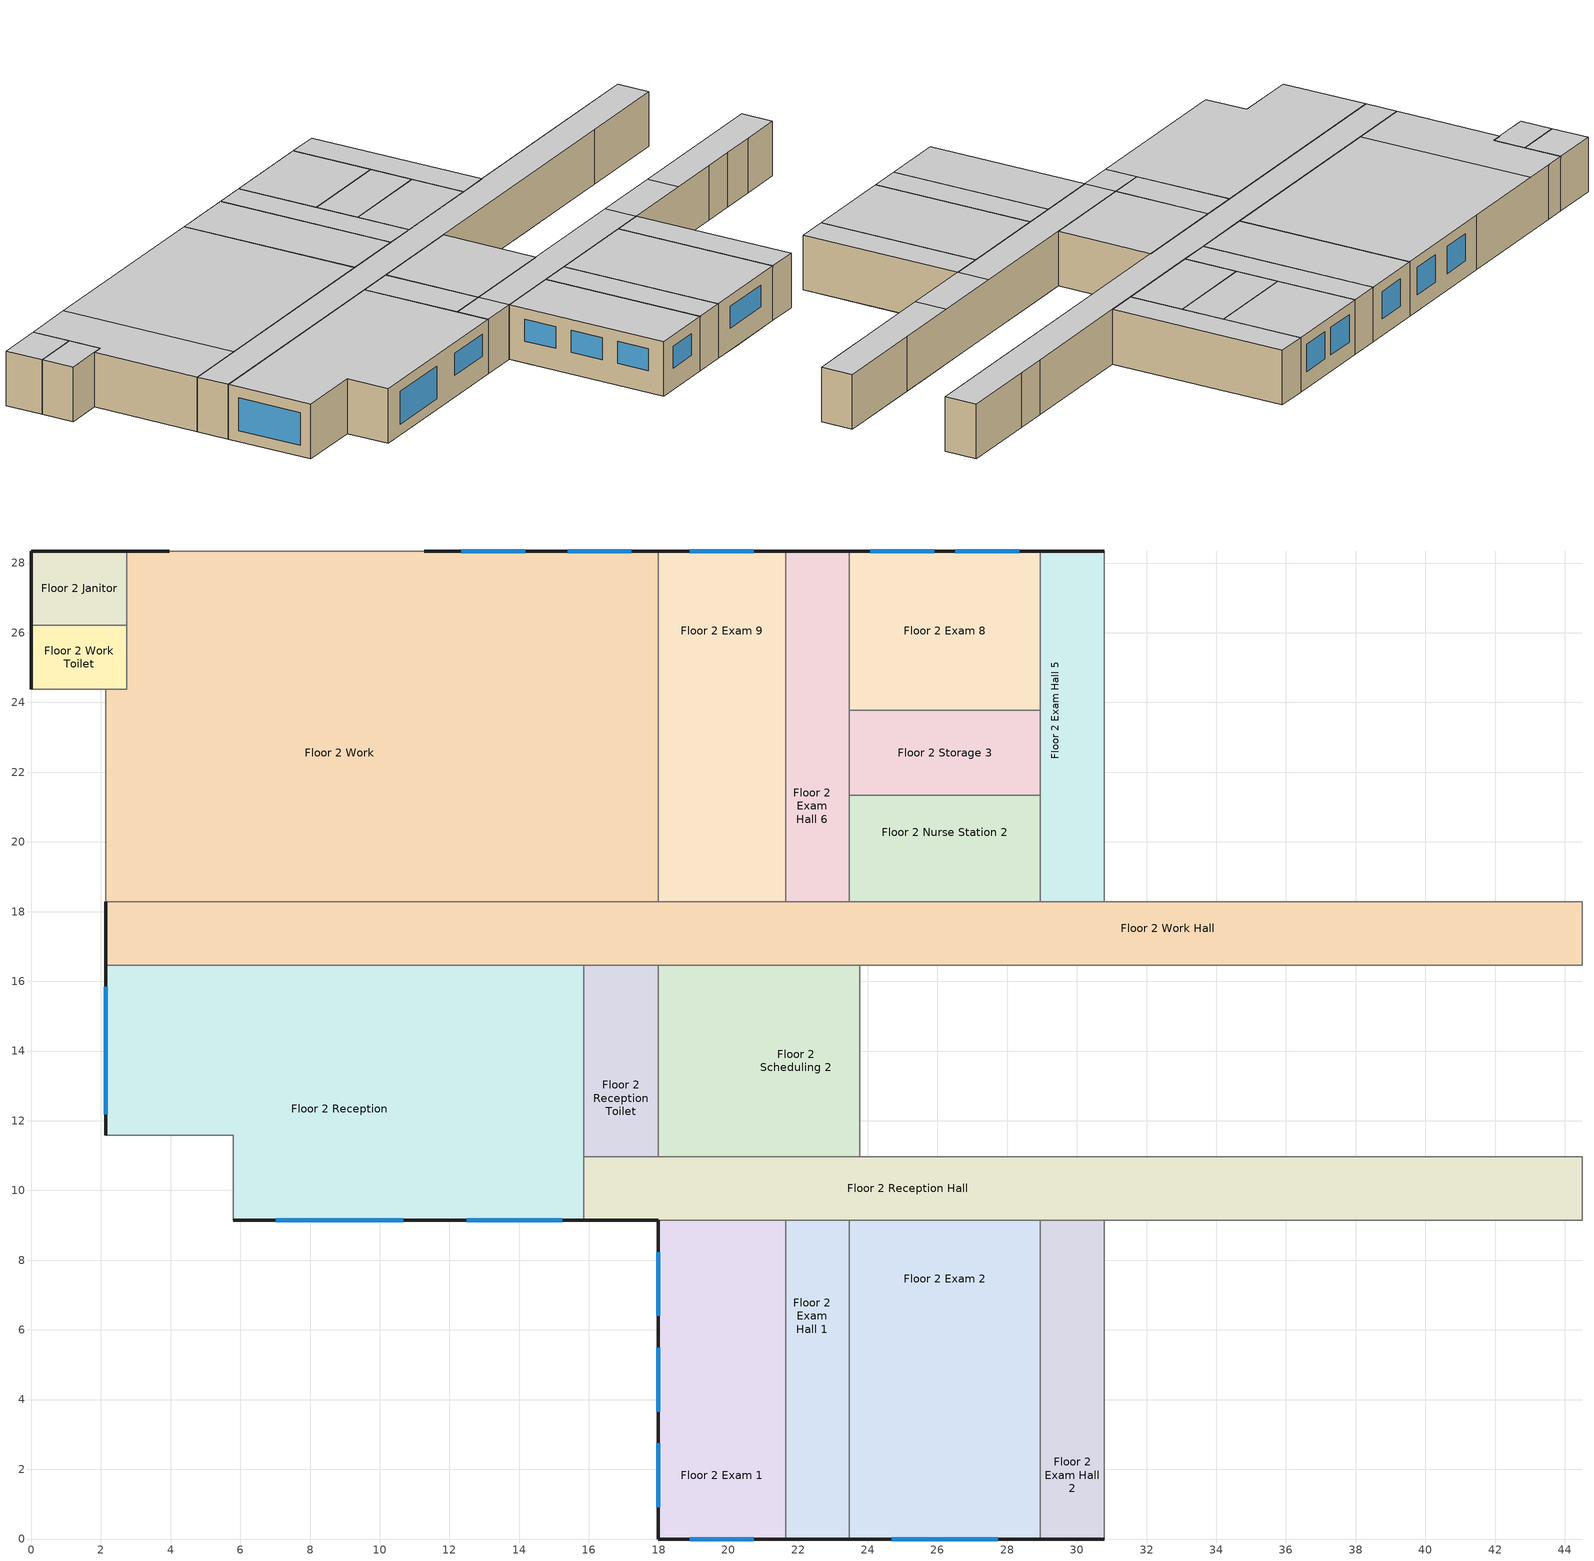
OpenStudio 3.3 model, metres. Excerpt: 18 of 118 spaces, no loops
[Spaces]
Floor 2 Exam Hall 5
 floor to Floor 1 Locker Room: 29.87,28.35 29.87,19.2 28.96,19.2 28.96,28.35 z3.05
 floor to Floor 1 Locker Room Hall: 30.78,19.2 30.78,18.29 28.96,18.29 28.96,19.2 z3.05
 floor to Floor 1 Lounge: 30.78,28.35 30.78,19.2 29.87,19.2 29.87,28.35 z3.05
 wall outside: 30.78,28.35 28.96,28.35 z3.05:6.1
 wall to Floor 2 Work Hall: 28.96,18.29 30.78,18.29 z3.05:6.1
 wall to Floor 2 Storage 3: 28.96,23.77 28.96,21.34 z3.05:6.1
 wall to Floor 2 Exam 7: 30.78,18.29 30.78,28.35 z3.05:6.1
 wall to Floor 2 Exam 8: 28.96,28.35 28.96,23.77 z3.05:6.1
 wall to Floor 2 Nurse Station 2: 28.96,21.34 28.96,18.29 z3.05:6.1
 ceiling to Floor 3 Office: 30.78,18.29 30.78,28.35 28.96,28.35 28.96,18.29 z6.1
Floor 2 Janitor
 floor to Floor 1 Elevator Pump Room: 2.74,28.35 2.74,26.21 0,26.21 0,28.35 z3.05
 wall outside: 2.74,28.35 0,28.35 0,26.21 z3.05:6.1
 wall to Floor 2 Work: 2.74,26.21 2.74,28.35 z3.05:6.1
 wall to Floor 2 Work Toilet: 0,26.21 2.74,26.21 z3.05:6.1
 ceiling to Floor 3 Janitor: 2.74,26.21 2.74,28.35 0,28.35 0,26.21 z6.1
Floor 2 Work Hall
 floor to Floor 1 Nourishment: 29.26,16.76 29.26,16.46 27.13,16.46 27.13,16.76 z3.05
 floor to Floor 1 Sterile Hall: 44.5,18.29 44.5,16.46 42.06,16.46 42.06,18.29 z3.05
 floor to Floor 1 Locker Room Hall: 42.06,18.29 42.06,16.76 23.16,16.76 23.16,18.29 z3.05
 floor to Floor 1 Lobby Hall: 11.89,18.29 11.89,16.46 5.79,16.46 5.79,18.29 z3.05
 floor to Floor 1 Pre-Op Hall: 23.16,18.29 23.16,16.46 20.73,16.46 20.73,18.29 z3.05
 floor to Floor 1 Nurse Janitor: 32,16.76 32,16.46 29.26,16.46 29.26,16.76 z3.05
 floor to Floor 1 Lobby: 5.79,18.29 5.79,16.46 2.13,16.46 2.13,18.29 z3.05
 floor to Floor 1 Pre-Op Room 2: 27.13,16.76 27.13,16.46 23.16,16.46 23.16,16.76 z3.05
 floor to Floor 1 Office: 20.73,18.29 20.73,16.76 14.33,16.76 14.33,18.29 z3.05
 floor to Floor 1 Sterile Storage: 42.06,16.76 42.06,16.46 32,16.46 32,16.76 z3.05
 floor to Floor 1 Reception: 14.33,18.29 14.33,16.76 15.85,16.76 15.85,16.46 11.89,16.46 11.89,18.29 z3.05
 floor to Floor 1 Reception Hall: 20.73,16.76 20.73,16.46 15.85,16.46 15.85,16.76 z3.05
 wall outside: 2.13,18.29 2.13,16.46 z3.05:6.1
 wall to Floor 2 Work: 17.98,18.29 2.13,18.29 z3.05:6.1
 wall to Floor 2 X-Ray: 23.77,16.46 39.01,16.46 z3.05:6.1
 wall to Floor 2 Exam Hall 4: 39.93,18.29 38.1,18.29 z3.05:6.1
 wall to Floor 2 Nurse Station 1: 44.5,18.29 39.93,18.29 z3.05:6.1
 wall to Floor 2 Exam 7: 38.1,18.29 30.78,18.29 z3.05:6.1
 wall to Floor 2 Reception Toilet: 15.85,16.46 17.98,16.46 z3.05:6.1
 wall to Floor 2 Exam Hall 6: 23.47,18.29 21.64,18.29 z3.05:6.1
 wall to Floor 2 Scheduling 1: 39.01,16.46 44.5,16.46 z3.05:6.1
 wall to Floor 2 Reception: 2.13,16.46 15.85,16.46 z3.05:6.1
 wall to Floor 2 Exam 9: 21.64,18.29 17.98,18.29 z3.05:6.1
 wall to Floor 2 Office Hall: 44.5,16.46 44.5,18.29 z3.05:6.1
 wall to Floor 2 Nurse Station 2: 28.96,18.29 23.47,18.29 z3.05:6.1
 wall to Floor 2 Scheduling 2: 17.98,16.46 23.77,16.46 z3.05:6.1
 ceiling to Floor 3 Office Hall: 44.5,16.46 44.5,18.29 2.13,18.29 2.13,16.46 z6.1
Floor 2 Reception Toilet
 floor to Floor 1 Scheduling: 17.98,14.33 17.98,10.97 15.85,10.97 15.85,14.33 z3.05
 floor to Floor 1 Reception Hall: 17.98,16.46 17.98,14.33 15.85,14.33 15.85,16.46 z3.05
 wall to Floor 2 Reception: 15.85,16.46 15.85,10.97 z3.05:6.1
 wall to Floor 2 Reception Hall: 15.85,10.97 17.98,10.97 z3.05:6.1
 wall to Floor 2 Scheduling 2: 17.98,10.97 17.98,16.46 z3.05:6.1
 ceiling to Floor 3 Undeveloped 2: 17.98,10.97 17.98,16.46 15.85,16.46 15.85,10.97 z6.1
Floor 2 Exam 9
 floor to Floor 1 Office: 20.73,23.77 20.73,18.29 17.98,18.29 17.98,23.77 z3.05
 floor to Floor 1 Pre-Op Hall: 21.64,23.77 21.64,18.29 20.73,18.29 20.73,23.77 z3.05
 floor to Floor 1 Procedure Room: 21.64,28.35 21.64,23.77 17.98,23.77 17.98,28.35 z3.05
 wall outside: 21.64,28.35 17.98,28.35 z3.05:6.1
 wall to Floor 2 Exam Hall 6: 21.64,18.29 21.64,28.35 z3.05:6.1
 wall to Floor 2 Work: 17.98,28.35 17.98,18.29 z3.05:6.1
 window: 20.73,28.35 18.9,28.35 z3.96:5.49
 ceiling to Floor 3 Office: 21.64,18.29 21.64,28.35 17.98,28.35 17.98,18.29 z6.1
Floor 2 Scheduling 2
 floor to Floor 1 Pre-Op Room 1: 20.73,14.33 20.73,10.97 17.98,10.97 17.98,14.33 z3.05
 floor to Floor 1 Reception Hall: 20.73,16.46 20.73,14.33 17.98,14.33 17.98,16.46 z3.05
 floor to Floor 1 Pre-Op Hall: 23.16,16.46 23.16,10.97 20.73,10.97 20.73,16.46 z3.05
 floor to Floor 1 Pre-Op Room 2: 23.77,16.46 23.77,10.97 23.16,10.97 23.16,16.46 z3.05
 wall to Floor 2 Reception Hall: 17.98,10.97 23.77,10.97 z3.05:6.1
 wall to Floor 2 X-Ray: 23.77,10.97 23.77,16.46 z3.05:6.1
 ceiling to Floor 3 Undeveloped 1: 23.77,10.97 23.77,16.46 17.98,16.46 17.98,10.97 z6.1
Floor 2 Exam Hall 1
 floor to Floor 1 Nurse Station: 23.47,8.84 23.47,6.1 23.16,6.1 23.16,8.84 z3.05
 floor to Floor 1 Nurse Hall: 23.47,6.1 23.47,3.66 23.16,3.66 23.16,6.1 z3.05
 floor to Floor 1 Pre-Op Hall: 23.16,9.14 23.16,3.66 21.64,3.66 21.64,9.14 z3.05
 floor to Floor 1 Pre-Op Room 2: 23.47,9.14 23.47,8.84 23.16,8.84 23.16,9.14 z3.05
 floor to Floor 1 Step Down: 23.47,3.66 23.47,0 21.64,0 21.64,3.66 z3.05
 wall outside: 21.64,0 23.47,0 z3.05:6.1
 wall to Floor 2 Exam 1: 21.64,9.14 21.64,0 z3.05:6.1
 wall to Floor 2 Reception Hall: 23.47,9.14 21.64,9.14 z3.05:6.1
 wall to Floor 2 Exam 2: 23.47,0 23.47,9.14 z3.05:6.1
 ceiling to Floor 3 Undeveloped 1: 23.47,0 23.47,9.14 21.64,9.14 21.64,0 z6.1
Floor 2 Exam Hall 6
 floor to Floor 1 Procedure Room: 23.16,28.35 23.16,23.77 21.64,23.77 21.64,28.35 z3.05
 floor to Floor 1 Locker Room Hall: 23.47,19.2 23.47,18.29 23.16,18.29 23.16,19.2 z3.05
 floor to Floor 1 Locker Room: 23.47,28.35 23.47,19.2 23.16,19.2 23.16,28.35 z3.05
 floor to Floor 1 Pre-Op Hall: 23.16,23.77 23.16,18.29 21.64,18.29 21.64,23.77 z3.05
 wall outside: 23.47,28.35 21.64,28.35 z3.05:6.1
 wall to Floor 2 Exam 8: 23.47,23.77 23.47,28.35 z3.05:6.1
 wall to Floor 2 Storage 3: 23.47,21.34 23.47,23.77 z3.05:6.1
 wall to Floor 2 Nurse Station 2: 23.47,18.29 23.47,21.34 z3.05:6.1
 ceiling to Floor 3 Office: 23.47,18.29 23.47,28.35 21.64,28.35 21.64,18.29 z6.1
Floor 2 Exam 1
 floor to Floor 1 Pre-Op Room 1: 20.73,9.14 20.73,7.92 17.98,7.92 17.98,9.14 z3.05
 floor to Floor 1 Vestibule: 20.73,7.92 20.73,5.49 17.98,5.49 17.98,7.92 z3.05
 floor to Floor 1 Pre-Op Hall: 21.64,9.14 21.64,3.66 20.73,3.66 20.73,9.14 z3.05
 floor to Floor 1 Step Down: 21.64,3.66 21.64,0 17.98,0 17.98,3.66 z3.05
 floor to Floor 1 Pre-Op Toilet: 20.73,5.49 20.73,3.66 17.98,3.66 17.98,5.49 z3.05
 wall outside: 17.98,9.14 17.98,0 21.64,0 z3.05:6.1
 wall to Floor 2 Reception Hall: 21.64,9.14 17.98,9.14 z3.05:6.1
 window: 18.9,0 20.73,0 / 17.98,5.49 17.98,3.66 / 17.98,2.74 17.98,0.91 / 17.98,8.23 17.98,6.4 z4.27:5.49
 ceiling to Floor 3 Undeveloped 1: 21.64,0 21.64,9.14 17.98,9.14 17.98,0 z6.1
Floor 2 Work Toilet
 floor to Floor 1 Lobby Toilet: 2.74,26.21 2.74,24.38 0,24.38 0,26.21 z3.05
 wall outside: 0,26.21 0,24.38 z3.05:6.1
 wall to NW Elevator: 0,24.38 2.13,24.38 z3.05:6.1
 wall to Floor 2 Work: 2.13,24.38 2.74,24.38 2.74,26.21 z3.05:6.1
 ceiling to Floor 3 Office Toilet: 2.74,24.38 2.74,26.21 0,26.21 0,24.38 z6.1
Floor 2 Reception
 floor to Floor 1 Reception: 15.85,16.46 15.85,9.14 11.89,9.14 11.89,16.46 z3.05
 floor to Floor 1 Lobby Hall: 11.89,16.46 11.89,15.54 5.79,15.54 5.79,16.46 z3.05
 floor to Floor 1 Lobby: 5.79,16.46 5.79,11.58 2.13,11.58 2.13,16.46 z3.05
 floor to Floor 1 Cafe: 11.89,15.54 11.89,9.14 5.79,9.14 5.79,15.54 z3.05
 wall outside: 5.79,9.14 15.85,9.14 / 2.13,16.46 2.13,11.58 z3.05:6.1
 wall to Floor 2 Reception Hall: 15.85,9.14 15.85,10.97 z3.05:6.1
 wall to SW Stair: 2.13,11.58 5.79,11.58 5.79,9.14 z3.05:6.1
 window: 7.01,9.14 10.67,9.14 / 2.13,15.85 2.13,12.19 z3.66:5.49; 12.5,9.14 15.24,9.14 z4.27:5.49
 ceiling to Floor 3 Undeveloped 2: 15.85,9.14 15.85,16.46 2.13,16.46 2.13,11.58 5.79,11.58 5.79,9.14 z6.1
Floor 2 Reception Hall
 floor to Floor 1 Soil: 37.49,10.97 37.49,9.14 34.75,9.14 34.75,10.97 z3.05
 floor to Floor 1 Pre-Op Room 1: 20.73,10.97 20.73,9.14 17.98,9.14 17.98,10.97 z3.05
 floor to Floor 1 Dictation: 34.75,10.97 34.75,9.14 32,9.14 32,10.97 z3.05
 floor to Floor 1 Soil Work: 42.06,9.75 42.06,9.14 37.49,9.14 37.49,9.75 z3.05
 floor to Floor 1 Pre-Op Hall: 23.16,10.97 23.16,9.14 20.73,9.14 20.73,10.97 z3.05
 floor to Floor 1 Nourishment: 29.26,10.97 29.26,9.14 27.13,9.14 27.13,10.97 z3.05
 floor to Floor 1 Sterile Hall: 44.5,10.97 44.5,9.14 42.06,9.14 42.06,10.97 z3.05
 floor to Floor 1 Pre-Op Room 2: 27.13,10.97 27.13,9.14 23.16,9.14 23.16,10.97 z3.05
 floor to Floor 1 Clean: 32,10.97 32,9.14 29.26,9.14 29.26,10.97 z3.05
 floor to Floor 1 Scheduling: 17.98,10.97 17.98,9.14 15.85,9.14 15.85,10.97 z3.05
 floor to Floor 1 Clean Work: 42.06,10.97 42.06,9.75 37.49,9.75 37.49,10.97 z3.05
 wall outside: 15.85,9.14 17.98,9.14 z3.05:6.1
 wall to Floor 2 Exam 3: 30.78,9.14 38.1,9.14 z3.05:6.1
 wall to Floor 2 Exam Hall 3: 38.1,9.14 39.93,9.14 z3.05:6.1
 wall to Floor 2 Lounge: 42.06,9.14 44.5,9.14 z3.05:6.1
 wall to Floor 2 Scheduling 1: 44.5,10.97 39.01,10.97 z3.05:6.1
 wall to Floor 2 Exam Hall 2: 28.96,9.14 30.78,9.14 z3.05:6.1
 wall to Floor 2 Dictation: 39.93,9.14 42.06,9.14 z3.05:6.1
 wall to Floor 2 Office Hall: 44.5,9.14 44.5,10.97 z3.05:6.1
 wall to Floor 2 Exam 2: 23.47,9.14 28.96,9.14 z3.05:6.1
 wall to Floor 2 X-Ray: 39.01,10.97 23.77,10.97 z3.05:6.1
 ceiling to Floor 3 Physical Therapy 2: 44.5,9.14 44.5,10.97 35.05,10.97 35.05,9.14 z6.1
 ceiling to Floor 3 Treatment: 35.05,9.14 35.05,10.97 30.78,10.97 30.78,9.14 z6.1
 ceiling to Floor 3 Undeveloped 2: 17.98,9.14 17.98,10.97 15.85,10.97 15.85,9.14 z6.1
 ceiling to Floor 3 Undeveloped 1: 30.78,9.14 30.78,10.97 17.98,10.97 17.98,9.14 z6.1
Floor 2 Work
 floor to Floor 1 MRI Toilet: 17.37,28.35 17.37,25.6 15.54,25.6 15.54,28.35 z3.05
 floor to Floor 1 Office: 17.98,23.77 17.98,18.29 14.33,18.29 14.33,23.77 z3.05
 floor to Floor 1 Procedure Room: 17.98,28.35 17.98,23.77 17.37,23.77 17.37,28.35 z3.05
 floor to Floor 1 Lobby Hall: 11.89,19.2 11.89,18.29 5.79,18.29 5.79,19.2 z3.05
 floor to Floor 1 Dressing Room: 15.54,28.35 15.54,26.82 12.8,26.82 12.8,28.35 z3.05
 floor to Floor 1 Elevator Pump Room: 3.96,28.35 3.96,26.21 2.74,26.21 2.74,28.35 z3.05
 floor to Floor 1 Lobby: 6.4,28.35 6.4,25.91 5.79,25.91 5.79,18.29 2.13,18.29 2.13,24.38 2.74,24.38 2.74,26.21 3.96,26.21 3.96,28.35 z3.05
 floor to Floor 1 MRI Room: 11.89,25.91 11.89,19.2 5.79,19.2 5.79,25.91 z3.05
 floor to Floor 1 MRI Control Room: 12.8,28.35 12.8,25.91 6.4,25.91 6.4,28.35 z3.05
 floor to Floor 1 Reception: 14.33,23.77 14.33,18.29 11.89,18.29 11.89,23.77 z3.05
 floor to Floor 1 MRI Hall: 15.54,26.82 15.54,25.6 17.37,25.6 17.37,23.77 11.89,23.77 11.89,25.91 12.8,25.91 12.8,26.82 z3.05
 wall outside: 3.96,28.35 2.74,28.35 / 17.98,28.35 11.28,28.35 z3.05:6.1
 wall to NW Elevator: 2.13,24.38 2.13,18.29 z3.05:6.1
 wall to NW Stair: 11.28,28.35 3.96,28.35 z3.05:6.1
 window: 17.22,28.35 15.39,28.35 / 14.17,28.35 12.34,28.35 z3.96:5.49
 ceiling to Floor 3 Elevator Hall: 5.79,18.29 5.79,28.35 2.74,28.35 2.74,24.38 2.13,24.38 2.13,18.29 z6.1
 ceiling to Floor 3 Office: 17.98,18.29 17.98,28.35 5.79,28.35 5.79,18.29 z6.1
Floor 2 Exam Hall 2
 floor to Floor 1 Nurse Hall: 30.78,6.1 30.78,3.66 28.96,3.66 28.96,6.1 z3.05
 floor to Floor 1 Nourishment: 29.26,9.14 29.26,8.84 28.96,8.84 28.96,9.14 z3.05
 floor to Floor 1 Nurse Station: 30.78,8.84 30.78,6.1 28.96,6.1 28.96,8.84 z3.05
 floor to Floor 1 Clean: 30.78,9.14 30.78,8.84 29.26,8.84 29.26,9.14 z3.05
 floor to Floor 1 Recovery Room: 30.78,3.66 30.78,0 28.96,0 28.96,3.66 z3.05
 wall outside: 28.96,0 30.78,0 z3.05:6.1
 wall to Floor 2 Exam 2: 28.96,9.14 28.96,0 z3.05:6.1
 wall to Floor 2 Exam 3: 30.78,0 30.78,9.14 z3.05:6.1
 ceiling to Floor 3 Undeveloped 1: 30.78,0 30.78,9.14 28.96,9.14 28.96,0 z6.1
Floor 2 Exam 8
 floor to Floor 1 Locker Room: 28.96,28.35 28.96,23.77 23.47,23.77 23.47,28.35 z3.05
 wall outside: 28.96,28.35 23.47,28.35 z3.05:6.1
 wall to Floor 2 Storage 3: 23.47,23.77 28.96,23.77 z3.05:6.1
 window: 25.91,28.35 24.08,28.35 / 28.35,28.35 26.52,28.35 z3.96:5.49
 ceiling to Floor 3 Office: 28.96,23.77 28.96,28.35 23.47,28.35 23.47,23.77 z6.1
Floor 2 Nurse Station 2
 floor to Floor 1 Locker Room: 28.96,21.34 28.96,19.2 23.47,19.2 23.47,21.34 z3.05
 floor to Floor 1 Locker Room Hall: 28.96,19.2 28.96,18.29 23.47,18.29 23.47,19.2 z3.05
 wall to Floor 2 Storage 3: 28.96,21.34 23.47,21.34 z3.05:6.1
 ceiling to Floor 3 Office: 28.96,18.29 28.96,21.34 23.47,21.34 23.47,18.29 z6.1
Floor 2 Exam 2
 floor to Floor 1 Nourishment: 28.96,9.14 28.96,8.84 27.13,8.84 27.13,9.14 z3.05
 floor to Floor 1 Nurse Station: 28.96,8.84 28.96,6.1 23.47,6.1 23.47,8.84 z3.05
 floor to Floor 1 Step Down: 25.6,3.66 25.6,0 23.47,0 23.47,3.66 z3.05
 floor to Floor 1 Pre-Op Room 2: 27.13,9.14 27.13,8.84 23.47,8.84 23.47,9.14 z3.05
 floor to Floor 1 Recovery Room: 28.96,3.66 28.96,0 25.6,0 25.6,3.66 z3.05
 floor to Floor 1 Nurse Hall: 28.96,6.1 28.96,3.66 23.47,3.66 23.47,6.1 z3.05
 wall outside: 23.47,0 28.96,0 z3.05:6.1
 window: 24.69,0 27.74,0 z4.27:5.49
 ceiling to Floor 3 Undeveloped 1: 28.96,0 28.96,9.14 23.47,9.14 23.47,0 z6.1
Floor 2 Storage 3
 floor to Floor 1 Locker Room: 28.96,23.77 28.96,21.34 23.47,21.34 23.47,23.77 z3.05
 ceiling to Floor 3 Office: 28.96,21.34 28.96,23.77 23.47,23.77 23.47,21.34 z6.1
[Site]
New York-John F Kennedy Intl AP_NY_USA: Latitude {deg}=40.65; Longitude {deg}=-73.8; Time Zone {hr}=-5; Elevation {m}=5; Terrain=City
[Building]
-Outpatient-ASHRAE 169-2013-4A created: 2021-11-22 21:51:46 -0800: North Axis {deg}=0; Default Construction Set=90.1-2004 - Outpatient - ASHRAE 169-2013-4A; Standards Number of Stories=3; Standards Number of Above Ground Stories=3; Standards Building Type=Outpatient
[ClimateZones]
Climate Zone Institution Name 1=ASHRAE; Climate Zone Document Name 1=ANSI/ASHRAE Standard 169; Climate Zone Document Year 1=2006; Climate Zone Value 1=4A
[Site:WaterMainsTemperature]
Calculation Method=Correlation; Annual Average Outdoor Air Temperature {C}=12.4667; Maximum Difference In Monthly Average Outdoor Air Temperatures {deltaC}=25.2
[SizingPeriod:DesignDay] Barometric Pressure {Pa}=101241; Sky Clearness=0; Rain Indicator=No; Snow Indicator=No; Day of Month=21; Daylight Saving Time Indicator=No; Humidity Condition Type=Wetbulb; Dry-Bulb Temperature Range Modifier Type=DefaultMultipliers
Name | Maximum Dry-Bulb Temperature {C} | Daily Dry-Bulb Temperature Range {deltaC} | Wind Speed {m/s} | Wind Direction {deg} | Month | Day Type | Wetbulb or DewPoint at Maximum Dry-Bulb {C} | Solar Model Indicator | ASHRAE Clear Sky Optical Depth for Beam Irradiance | ASHRAE Clear Sky Optical Depth for Diffuse Irradiance
New.York-John.F.Kennedy.Intl.AP_NY_USA Ann Clg .4% Condns DB=>MWB | 32.1 | 7.4 | 5.6 | 230 | 7 | SummerDesignDay | 23.1 | ASHRAETau | 0.541 | 1.8
New.York-John.F.Kennedy.Intl.AP_NY_USA Ann Htg 99.6% Condns DB | -10.7 | 0 | 7.5 | 320 | 1 | WinterDesignDay | -10.7 | ASHRAEClearSky
[Site:GroundTemperature:FCfactorMethod]
January Ground Temperature {C}=14; February Ground Temperature {C}=7.3; March Ground Temperature {C}=3.3; April Ground Temperature {C}=1.2; May Ground Temperature {C}=-0.2; June Ground Temperature {C}=5.6; July Ground Temperature {C}=10.9; August Ground Temperature {C}=16.1; September Ground Temperature {C}=21.7; October Ground Temperature {C}=25; November Ground Temperature {C}=24.8; December Ground Temperature {C}=19.9
[Material:NoMass] Thermal Absorptance=0.9; Solar Absorptance=0.7
Name | Roughness | Thermal Resistance {m2-K/W} | Visible Absorptance
CP02 CARPET PAD | VeryRough | 0.21648 | 0.8
Typical Insulation R-6.78 | Smooth | 1.19347 | 0.7
Typical Carpet Pad | Smooth | 0.21648 | 0.8
Typical Insulation R-5.89 | Smooth | 1.03652 | 0.7
Typical Insulation R-14.76 | Smooth | 2.59864 | 0.7
Typical Insulation R-0.58 | Smooth | 0.101875 | 0.7
Typical Insulation R-0.01 | Smooth | 0.001 | 0.7
[Material]
Name | Roughness | Thickness {m} | Conductivity {W/m-K} | Density {kg/m3} | Specific Heat {J/kg-K} | Thermal Absorptance | Solar Absorptance | Visible Absorptance
100mm Normalweight concrete floor | MediumSmooth | 0.1016 | 2.31 | 2322 | 832
G01 13mm gypsum board | Smooth | 0.0127 | 0.16 | 800 | 1090 | 0.9 | 0.7 | 0.5
4 in. Normalweight Concrete Floor | MediumRough | 0.1016 | 2.31 | 2322 | 832 | 0.9 | 0.7 | 0.7
25mm Stucco | Smooth | 0.0254 | 0.72 | 1856 | 840 | 0.9 | 0.7 | 0.7
5/8 in. Gypsum Board | MediumSmooth | 0.0159 | 0.16 | 800 | 1090 | 0.9 | 0.7 | 0.7
Roof Membrane | VeryRough | 0.0095 | 0.16 | 1121.29 | 1460 | 0.9 | 0.7 | 0.7
Metal Roof Surface; F08 Metal surface | Smooth | 0.0008 | 45.28 | 7824 | 500 | 0.9 | 0.7 | 0.7
6 in. Normalweight Concrete Floor | MediumRough | 0.1524 | 2.31 | 2322 | 832 | 0.9 | 0.7 | 0.7
8 in. Concrete Block Basement Wall | MediumRough | 0.2032 | 1.326 | 1842 | 912 | 0.9 | 0.7 | 0.7
G05 25mm wood | MediumSmooth | 0.0254 | 0.15 | 608 | 1630 | 0.9 | 0.5 | 0.5
Std Wood 6inch | MediumSmooth | 0.15 | 0.12 | 540 | 1210 | 0.9 | 0.7 | 0.7
[DefaultConstructionSet]
90.1-2004 - Outpatient - ASHRAE 169-2013-4A: Default Exterior Surface Constructions=Default Surface Constructions 1; Default Interior Surface Constructions=Default Surface Constructions 2; Default Ground Contact Surface Constructions=Default Surface Constructions 3; Default Exterior SubSurface Constructions=Default Sub Surface Constructions 1; Default Interior SubSurface Constructions=Default Sub Surface Constructions 2; Interior Partition Construction=Typical Interior Partition
[DefaultSurfaceConstructions]
Name | Floor Construction | Wall Construction | Roof Ceiling Construction
Default Surface Constructions 1 | Typical Insulated Exterior Mass Floor R-9.35 | Typical Insulated Steel Framed Exterior Wall R-8.06 | Typical IEAD Roof R-15.87
Default Surface Constructions 2 | Typical Interior Floor | Typical Interior Wall | Typical Interior Ceiling
Default Surface Constructions 3 | Typical Insulated Carpeted 6in Slab Floor | Typical Insulated Basement Mass Wall
[Construction]
Typical Insulated Exterior Mass Floor R-9.35: Typical Insulation R-6.78, 4 in. Normalweight Concrete Floor, Typical Carpet Pad
Typical Insulated Steel Framed Exterior Wall R-8.06: 25mm Stucco, 5/8 in. Gypsum Board, Typical Insulation R-5.89, 5/8 in. Gypsum Board
Typical IEAD Roof R-15.87: Roof Membrane, Typical Insulation R-14.76, Metal Roof Surface
Typical Interior Floor: 100mm Normalweight concrete floor, CP02 CARPET PAD
Typical Interior Wall: G01 13mm gypsum board, G01 13mm gypsum board
Typical Interior Ceiling: CP02 CARPET PAD, 100mm Normalweight concrete floor
Typical Insulated Carpeted 6in Slab Floor: 6 in. Normalweight Concrete Floor, Typical Carpet Pad
Typical Insulated Basement Mass Wall: 8 in. Concrete Block Basement Wall
U 0.57 SHGC 0.39 Dbl Ref-D Clr 6mm/6mm Air: REF D CLEAR 6MM, AIR 6MM, CLEAR 6MM
Typical Insulated Metal Door R-1.43: F08 Metal surface, Typical Insulation R-0.58
Typical Overhead Door R-0.86: Typical Insulation R-0.01
U 1.17 SHGC 0.49 Simple Glazing Skylight U-1.17 SHGC 0.39: U 1.17 SHGC 0.49 Simple Glazing U-1.17 SHGC 0.39
Typical Interior Window: Clear 3mm
Typical Interior Door; Typical Interior Partition: G05 25mm wood
InteriorFurnishings: Std Wood 6inch
[DefaultSubSurfaceConstructions]
Name | Fixed Window Construction | Operable Window Construction | Door Construction | Glass Door Construction | Overhead Door Construction | Skylight Construction | Tubular Daylight Dome Construction | Tubular Daylight Diffuser Construction
Default Sub Surface Constructions 1 | U 0.57 SHGC 0.39 Dbl Ref-D Clr 6mm/6mm Air | U 0.57 SHGC 0.39 Dbl Ref-D Clr 6mm/6mm Air | Typical Insulated Metal Door R-1.43 | U 0.57 SHGC 0.39 Dbl Ref-D Clr 6mm/6mm Air | Typical Overhead Door R-0.86 | U 1.17 SHGC 0.49 Simple Glazing Skylight U-1.17 SHGC 0.39 | Typical Interior Window | Typical Interior Window
Default Sub Surface Constructions 2 | Typical Interior Window | Typical Interior Window | Typical Interior Door
[WindowMaterial:Glazing] Optical Data Type=SpectralAverage; Infrared Transmittance at Normal Incidence=0; Front Side Infrared Hemispherical Emissivity=0.84; Conductivity {W/m-K}=0.9; Dirt Correction Factor for Solar and Visible Transmittance=1; Solar Diffusing=No
Name | Thickness {m} | Solar Transmittance at Normal Incidence | Front Side Solar Reflectance at Normal Incidence | Back Side Solar Reflectance at Normal Incidence | Visible Transmittance at Normal Incidence | Front Side Visible Reflectance at Normal Incidence | Back Side Visible Reflectance at Normal Incidence | Back Side Infrared Hemispherical Emissivity
REF D CLEAR 6MM | 0.006 | 0.429 | 0.308 | 0.379 | 0.334 | 0.453 | 0.505 | 0.82
CLEAR 6MM | 0.006 | 0.775 | 0.071 | 0.071 | 0.881 | 0.08 | 0.08 | 0.84
Clear 3mm | 0.003 | 0.837 | 0.075 | 0.075 | 0.898 | 0.081 | 0.081 | 0.84
[WindowMaterial:Gas]
AIR 6MM: Gas Type=Air; Thickness {m}=0.0063
[WindowMaterial:SimpleGlazingSystem]
U 1.17 SHGC 0.49 Simple Glazing U-1.17 SHGC 0.39: U-Factor {W/m2-K}=6.64357; Solar Heat Gain Coefficient=0.39; Visible Transmittance=0.38
[Space] Building Story=Building Story 2; Part of Total Floor Area=Yes
Name | Space Type | Thermal Zone
Floor 2 Reception | Outpatient Reception | Floor 2 Reception ZN
Floor 2 Exam Hall 5 | Outpatient Hall | Floor 2 Exam Hall 5 ZN
Floor 2 Reception Toilet | Outpatient Toilet | Floor 2 Reception Toilet ZN
Floor 2 Nurse Station 2 | Outpatient NurseStation | Floor 2 Nurse Station 2 ZN
Floor 2 Janitor | Outpatient Janitor | Floor 2 Janitor ZN
Floor 2 Work Hall | Outpatient Hall | Floor 2 Work Hall ZN
Floor 2 Exam Hall 2 | Outpatient Hall | Floor 2 Exam Hall 2 ZN
Floor 2 Exam 8 | Outpatient Exam | Floor 2 Exam 8 ZN
Floor 2 Exam 9 | Outpatient Exam | Floor 2 Exam 9 ZN
Floor 2 Scheduling 2 | Outpatient Office | Floor 2 Scheduling 2 ZN
Floor 2 Exam Hall 1 | Outpatient Hall | Floor 2 Exam Hall 1 ZN
Floor 2 Exam Hall 6 | Outpatient Hall | Floor 2 Exam Hall 6 ZN
Floor 2 Exam 1 | Outpatient Exam | Floor 2 Exam 1 ZN
Floor 2 Work Toilet | Outpatient Toilet | Floor 2 Work Toilet ZN
Floor 2 Storage 3 | Outpatient Janitor | Floor 2 Storage 3 ZN
Floor 2 Reception Hall | Outpatient Hall | Floor 2 Reception Hall ZN
Floor 2 Work | Outpatient Office | Floor 2 Work ZN
Floor 2 Exam 2 | Outpatient Exam | Floor 2 Exam 2 ZN
[BuildingStory]
Building Story 2: Nominal Z Coordinate {m}=3.048
[SpaceType] Standards Building Type=Outpatient
Name | Default Schedule Set | Design Specification Outdoor Air Object | Standards Space Type
Outpatient Exam | Outpatient Exam Schedule Set | Outpatient Exam Ventilation | Exam
Outpatient Hall | Outpatient Hall Schedule Set | Outpatient Hall Ventilation | Hall
Outpatient Janitor | Outpatient Janitor Schedule Set | Outpatient Janitor Ventilation | Janitor
Outpatient NurseStation | Outpatient NurseStation Schedule Set | Outpatient NurseStation Ventilation | NurseStation
Outpatient Office | Outpatient Office Schedule Set | Outpatient Office Ventilation | Office
Outpatient Toilet | Outpatient Toilet Schedule Set | Outpatient Toilet Ventilation | Toilet
Outpatient Reception | Outpatient Reception Schedule Set | Outpatient Reception Ventilation | Reception
[People:Definition] Number of People Calculation Method=People/Area; Fraction Radiant=0.3
Name | People per Space Floor Area {person/m2}
Outpatient Exam People Definition; Outpatient NurseStation People Definition | 0.215493
Outpatient Office People Definition | 0.0538196
Outpatient Reception People Definition | 0.322594
[People] Work Efficiency Schedule=Work Efficiency Schedule; Clothing Insulation Schedule=Clothing Schedule; Air Velocity Schedule=Air Velocity Schedule; Multiplier=1
Name | People Definition | Space or SpaceType
Outpatient Exam People | Outpatient Exam People Definition | Outpatient Exam
Outpatient NurseStation People | Outpatient NurseStation People Definition | Outpatient NurseStation
Outpatient Office People | Outpatient Office People Definition | Outpatient Office
Outpatient Reception People | Outpatient Reception People Definition | Outpatient Reception
[Lights:Definition] Design Level Calculation Method=Watts/Area; Fraction Visible=0.2; Return Air Fraction=0
Name | Watts per Space Floor Area {W/m2} | Fraction Radiant
Outpatient Exam General Lights Definition | 2.13818 | 0.365
Outpatient Exam Task Lights Definition | 2.9628 | 0.165
Outpatient Hall General Lights Definition | 4.32947 | 0.365
Outpatient Hall Wall Wash Lights Definition | 0.839143 | 0.165
Outpatient Janitor General Lights Definition | 3.73276 | 0.365
Outpatient NurseStation General Lights Definition | 4.63115 | 0.365
Outpatient NurseStation Task Lights Definition | 1.31705 | 0.165
Outpatient Office General Lights Definition | 6.10233 | 0.365
Outpatient Toilet General Lights Definition | 3.01365 | 0.365
Outpatient Toilet Wall Wash Lights Definition | 0.610955 | 0.165
Outpatient Reception General Lights Definition | 1.74481 | 0.365
Outpatient Reception Task Lights Definition | 0.190877 | 0.165
Outpatient Reception Wall Wash Lights Definition | 0.533708 | 0.165
[ElectricEquipment:Definition] Design Level Calculation Method=Watts/Area; Fraction Latent=0
Name | Watts per Space Floor Area {W/m2} | Fraction Radiant | Fraction Lost
Outpatient Exam Elec Equip Definition; Outpatient Office Elec Equip Definition; Outpatient Reception Elec Equip Definition | 11.8403 | 0.5 | 0
Outpatient Hall Elec Equip Definition | 4.30556 | 0.5 | 0
Outpatient Janitor Elec Equip Definition | 1.07639 | 0.3 | 0.7
Outpatient NurseStation Elec Equip Definition | 21.5278 | 0.5 | 0
Outpatient Toilet Elec Equip Definition | 4.30556 | 0.3 | 0.7
[ElectricEquipment]
Name | Electric Equipment Definition | Space or SpaceType
Outpatient Exam Elec Equip | Outpatient Exam Elec Equip Definition | Outpatient Exam
Outpatient Hall Elec Equip | Outpatient Hall Elec Equip Definition | Outpatient Hall
Outpatient Janitor Elec Equip | Outpatient Janitor Elec Equip Definition | Outpatient Janitor
Outpatient NurseStation Elec Equip | Outpatient NurseStation Elec Equip Definition | Outpatient NurseStation
Outpatient Office Elec Equip | Outpatient Office Elec Equip Definition | Outpatient Office
Outpatient Reception Elec Equip | Outpatient Reception Elec Equip Definition | Outpatient Reception
Outpatient Toilet Elec Equip | Outpatient Toilet Elec Equip Definition | Outpatient Toilet
[DesignSpecification:OutdoorAir]
Name | Outdoor Air Method | Outdoor Air Flow per Floor Area {m3/s-m2} | Outdoor Air Flow per Person {m3/s-person} | Outdoor Air Flow Air Changes per Hour {1/hr}
Outpatient Exam Ventilation | Sum | 0.001524
Outpatient Hall Ventilation | Sum | 0.000254
Outpatient Janitor Ventilation | Sum | 0.000762
Outpatient NurseStation Ventilation | Sum | 0.0023876
Outpatient Office Ventilation | Sum |  | 0.00943895
Outpatient Reception Ventilation | Sum |  | 0.00707921
Outpatient Toilet Ventilation |  | 0 | 0 | 0
[DefaultScheduleSet] Number of People Schedule=OutPatientHealthCare BLDG_OCC_SCH; People Activity Level Schedule=OutPatientHealthCare ACTIVITY_SCH; Electric Equipment Schedule=OutPatientHealthCare BLDG_EQUIP_SCH_BASE; Infiltration Schedule=OutPatientHealthCare INFIL_SCH
Name | Lighting Schedule
Outpatient Exam Schedule Set | OutPatientHealthCare BLDG_LIGHT_EXAM_SCH
Outpatient Hall Schedule Set | OutPatientHealthCare BLDG_LIGHT_CORRIDOR_SCH
Outpatient Janitor Schedule Set | OutPatientHealthCare BLDG_LIGHT_STORAGE_SCH
Outpatient NurseStation Schedule Set; Outpatient Reception Schedule Set; Outpatient Toilet Schedule Set | OutPatientHealthCare BLDG_LIGHT_SCH
Outpatient Office Schedule Set | OutPatientHealthCare BLDG_LIGHT_OFFICE_SCH
[ThermostatSetpoint:DualSetpoint] Heating Setpoint Temperature Schedule=OutPatientHealthCare HTGSETP_SCH_YES_OPTIMUM; Cooling Setpoint Temperature Schedule=OutPatientHealthCare CLGSETP_SCH_NO_SETBACK
Outpatient Exam Thermostat 1; Outpatient Exam Thermostat 2; Outpatient Exam Thermostat 8; Outpatient Exam Thermostat 9; Outpatient Hall Thermostat 10; Outpatient Hall Thermostat 11; Outpatient Hall Thermostat 14; Outpatient Hall Thermostat 15; Outpatient Janitor Thermostat 6; Outpatient NurseStation Thermostat 4; Outpatient Reception Thermostat 2; Outpatient Hall Thermostat 17; Outpatient Toilet Thermostat 6; Outpatient Office Thermostat 8; Outpatient Janitor Thermostat 9; Outpatient Office Thermostat 9; Outpatient Hall Thermostat 18; Outpatient Toilet Thermostat 7
[SpaceInfiltration:DesignFlowRate] Schedule=OutPatientHealthCare INFIL_SCH; Design Flow Rate Calculation Method=Flow/ExteriorArea; Flow per Exterior Surface Area {m3/s-m2}=0.00102523; Constant Term Coefficient=0; Temperature Term Coefficient=0; Velocity Term Coefficient=0.224; Velocity Squared Term Coefficient=0
Name | Space or SpaceType
Floor 2 Exam 1 Infiltration | Floor 2 Exam 1
Floor 2 Exam 2 Infiltration | Floor 2 Exam 2
Floor 2 Exam 8 Infiltration | Floor 2 Exam 8
Floor 2 Exam 9 Infiltration | Floor 2 Exam 9
Floor 2 Exam Hall 1 Infiltration | Floor 2 Exam Hall 1
Floor 2 Exam Hall 2 Infiltration | Floor 2 Exam Hall 2
Floor 2 Exam Hall 5 Infiltration | Floor 2 Exam Hall 5
Floor 2 Exam Hall 6 Infiltration | Floor 2 Exam Hall 6
Floor 2 Janitor Infiltration | Floor 2 Janitor
Floor 2 Reception Infiltration | Floor 2 Reception
Floor 2 Reception Hall Infiltration | Floor 2 Reception Hall
Floor 2 Work Infiltration | Floor 2 Work
Floor 2 Work Hall Infiltration | Floor 2 Work Hall
Floor 2 Work Toilet Infiltration | Floor 2 Work Toilet
[ThermalZone] Use Ideal Air Loads=No
Name | Thermostat
Floor 2 Exam 1 ZN | Outpatient Exam Thermostat 1
Floor 2 Exam 2 ZN | Outpatient Exam Thermostat 2
Floor 2 Exam 8 ZN | Outpatient Exam Thermostat 8
Floor 2 Exam 9 ZN | Outpatient Exam Thermostat 9
Floor 2 Exam Hall 1 ZN | Outpatient Hall Thermostat 10
Floor 2 Exam Hall 2 ZN | Outpatient Hall Thermostat 11
Floor 2 Exam Hall 5 ZN | Outpatient Hall Thermostat 14
Floor 2 Exam Hall 6 ZN | Outpatient Hall Thermostat 15
Floor 2 Janitor ZN | Outpatient Janitor Thermostat 6
Floor 2 Nurse Station 2 ZN | Outpatient NurseStation Thermostat 4
Floor 2 Reception ZN | Outpatient Reception Thermostat 2
Floor 2 Reception Hall ZN | Outpatient Hall Thermostat 17
Floor 2 Reception Toilet ZN | Outpatient Toilet Thermostat 6
Floor 2 Scheduling 2 ZN | Outpatient Office Thermostat 8
Floor 2 Storage 3 ZN | Outpatient Janitor Thermostat 9
Floor 2 Work ZN | Outpatient Office Thermostat 9
Floor 2 Work Hall ZN | Outpatient Hall Thermostat 18
Floor 2 Work Toilet ZN | Outpatient Toilet Thermostat 7
[InternalMass:Definition]
Internal Mass Definition 1: Construction=InteriorFurnishings; Design Level Calculation Method=SurfaceArea/Area; Surface Area per Space Floor Area=2
[InternalMass] Internal Mass Definition=Internal Mass Definition 1; Multiplier=1
Name | Space or SpaceType
Floor 2 Exam 2 Mass | Floor 2 Exam 2
Floor 2 Work Mass | Floor 2 Work
Floor 2 Work Hall Mass | Floor 2 Work Hall
Floor 2 Exam 1 Mass | Floor 2 Exam 1
Floor 2 Storage 3 Mass | Floor 2 Storage 3
Floor 2 Nurse Station 2 Mass | Floor 2 Nurse Station 2
Floor 2 Reception Toilet Mass | Floor 2 Reception Toilet
Floor 2 Janitor Mass | Floor 2 Janitor
Floor 2 Exam Hall 5 Mass | Floor 2 Exam Hall 5
Floor 2 Reception Mass | Floor 2 Reception
Floor 2 Exam Hall 2 Mass | Floor 2 Exam Hall 2
Floor 2 Exam 8 Mass | Floor 2 Exam 8
Floor 2 Exam Hall 1 Mass | Floor 2 Exam Hall 1
Floor 2 Scheduling 2 Mass | Floor 2 Scheduling 2
Floor 2 Exam Hall 6 Mass | Floor 2 Exam Hall 6
Floor 2 Work Toilet Mass | Floor 2 Work Toilet
Floor 2 Reception Hall Mass | Floor 2 Reception Hall
Floor 2 Exam 9 Mass | Floor 2 Exam 9
[Exterior:Lights:Definition]
NonDimming Exterior Lights Def: Design Level {W}=14442
[Exterior:Lights]
NonDimming Exterior Lights Def: Exterior Lights Definition=NonDimming Exterior Lights Def; Schedule=OutPatientHealthCare Exterior_Lgt_ALWAYS_ON; Control Option=AstronomicalClock
[Lights] Fraction Replaceable=1
Name | Lights Definition | Space or SpaceType
Outpatient Exam General Lighting | Outpatient Exam General Lights Definition | Outpatient Exam
Outpatient Exam Task Lighting | Outpatient Exam Task Lights Definition | Outpatient Exam
Outpatient Hall General Lighting | Outpatient Hall General Lights Definition | Outpatient Hall
Outpatient Hall Wall Wash Lighting | Outpatient Hall Wall Wash Lights Definition | Outpatient Hall
Outpatient Janitor General Lighting | Outpatient Janitor General Lights Definition | Outpatient Janitor
Outpatient NurseStation General Lighting | Outpatient NurseStation General Lights Definition | Outpatient NurseStation
Outpatient NurseStation Task Lighting | Outpatient NurseStation Task Lights Definition | Outpatient NurseStation
Outpatient Office General Lighting | Outpatient Office General Lights Definition | Outpatient Office
Outpatient Toilet General Lighting | Outpatient Toilet General Lights Definition | Outpatient Toilet
Outpatient Toilet Wall Wash Lighting | Outpatient Toilet Wall Wash Lights Definition | Outpatient Toilet
Outpatient Reception General Lighting | Outpatient Reception General Lights Definition | Outpatient Reception
Outpatient Reception Task Lighting | Outpatient Reception Task Lights Definition | Outpatient Reception
Outpatient Reception Wall Wash Lighting | Outpatient Reception Wall Wash Lights Definition | Outpatient Reception
[Schedule:Ruleset]
Name | Default Day Schedule | Summer Design Day Schedule | Winter Design Day Schedule
Clothing Schedule | Clothing Schedule Default Winter Clothes
Air Velocity Schedule | Air Velocity Schedule Default
Work Efficiency Schedule | Work Efficiency Schedule Default
OutPatientHealthCare BLDG_OCC_SCH | OutPatientHealthCare BLDG_OCC_SCH Default | OutPatientHealthCare BLDG_OCC_SCH Summer Design Day | OutPatientHealthCare BLDG_OCC_SCH Winter Design Day
OutPatientHealthCare ACTIVITY_SCH | OutPatientHealthCare ACTIVITY_SCH Default | OutPatientHealthCare ACTIVITY_SCH Summer Design Day | OutPatientHealthCare ACTIVITY_SCH Winter Design Day
OutPatientHealthCare BLDG_LIGHT_SCH | OutPatientHealthCare BLDG_LIGHT_SCH Default | OutPatientHealthCare BLDG_LIGHT_SCH Summer Design Day | OutPatientHealthCare BLDG_LIGHT_SCH Winter Design Day
OutPatientHealthCare BLDG_EQUIP_SCH_BASE | OutPatientHealthCare BLDG_EQUIP_SCH_BASE Default | OutPatientHealthCare BLDG_EQUIP_SCH_BASE Summer Design Day | OutPatientHealthCare BLDG_EQUIP_SCH_BASE Winter Design Day
OutPatientHealthCare INFIL_SCH | OutPatientHealthCare INFIL_SCH Default | OutPatientHealthCare INFIL_SCH Summer Design Day | OutPatientHealthCare INFIL_SCH Winter Design Day
OutPatientHealthCare HTGSETP_SCH_YES_OPTIMUM | OutPatientHealthCare HTGSETP_SCH_YES_OPTIMUM Default | OutPatientHealthCare HTGSETP_SCH_YES_OPTIMUM Summer Design Day | OutPatientHealthCare HTGSETP_SCH_YES_OPTIMUM Winter Design Day
OutPatientHealthCare CLGSETP_SCH_NO_SETBACK | OutPatientHealthCare CLGSETP_SCH_NO_SETBACK Default | OutPatientHealthCare CLGSETP_SCH_NO_SETBACK Summer Design Day | OutPatientHealthCare CLGSETP_SCH_NO_SETBACK Winter Design Day
OutPatientHealthCare BLDG_LIGHT_STORAGE_SCH | OutPatientHealthCare BLDG_LIGHT_STORAGE_SCH Default | OutPatientHealthCare BLDG_LIGHT_STORAGE_SCH Summer Design Day | OutPatientHealthCare BLDG_LIGHT_STORAGE_SCH Winter Design Day
OutPatientHealthCare BLDG_LIGHT_EXAM_SCH | OutPatientHealthCare BLDG_LIGHT_EXAM_SCH Default | OutPatientHealthCare BLDG_LIGHT_EXAM_SCH Summer Design Day | OutPatientHealthCare BLDG_LIGHT_EXAM_SCH Winter Design Day
OutPatientHealthCare BLDG_LIGHT_CORRIDOR_SCH | OutPatientHealthCare BLDG_LIGHT_CORRIDOR_SCH Default | OutPatientHealthCare BLDG_LIGHT_CORRIDOR_SCH Summer Design Day | OutPatientHealthCare BLDG_LIGHT_CORRIDOR_SCH Winter Design Day
OutPatientHealthCare BLDG_LIGHT_OFFICE_SCH | OutPatientHealthCare BLDG_LIGHT_OFFICE_SCH Default | OutPatientHealthCare BLDG_LIGHT_OFFICE_SCH Summer Design Day | OutPatientHealthCare BLDG_LIGHT_OFFICE_SCH Winter Design Day
OutPatientHealthCare Exterior_Lgt_ALWAYS_ON | OutPatientHealthCare Exterior_Lgt_ALWAYS_ON Default | OutPatientHealthCare Exterior_Lgt_ALWAYS_ON Summer Design Day | OutPatientHealthCare Exterior_Lgt_ALWAYS_ON Winter Design Day
[Schedule:Day]
Clothing Schedule Default Winter Clothes; OutPatientHealthCare INFIL_SCH Winter Design Day; OutPatientHealthCare INFIL_SCH Summer Design Day; OutPatientHealthCare Exterior_Lgt_ALWAYS_ON Default; OutPatientHealthCare Exterior_Lgt_ALWAYS_ON Winter Design Day; OutPatientHealthCare Exterior_Lgt_ALWAYS_ON Summer Design Day: 24, 0, 1
Clothing Schedule Summer Clothes: 24, 0, 0.5
Air Velocity Schedule Default: 24, 0, 0.2
Work Efficiency Schedule Default: 24, 0, 0
OutPatientHealthCare BLDG_OCC_SCH Default: 8, 0, 0, 17, 0, 0.05, 24, 0, 0
OutPatientHealthCare BLDG_OCC_SCH Summer Design Day; OutPatientHealthCare BLDG_OCC_SCH SmrDsn|Wkdy Day: 4, 0, 0.05, 6, 0, 0.2, 7, 0, 0.5, 18, 0, 0.9, 20, 0, 0.5, 22, 0, 0.2, 24, 0, 0.05
OutPatientHealthCare BLDG_OCC_SCH Winter Design Day; OutPatientHealthCare BLDG_OCC_SCH WntrDsn|Sat Day: 7, 0, 0.05, 9, 0, 0.2, 15, 0, 0.3, 20, 0, 0.2, 24, 0, 0.05
OutPatientHealthCare ACTIVITY_SCH Default; OutPatientHealthCare ACTIVITY_SCH Winter Design Day; OutPatientHealthCare ACTIVITY_SCH Summer Design Day: 24, 0, 120
OutPatientHealthCare BLDG_LIGHT_SCH Default; OutPatientHealthCare BLDG_LIGHT_STORAGE_SCH Default; OutPatientHealthCare BLDG_LIGHT_EXAM_SCH Default; OutPatientHealthCare BLDG_LIGHT_CORRIDOR_SCH Default; OutPatientHealthCare BLDG_LIGHT_OFFICE_SCH Default: 8, 0, 0.05, 17, 0, 0.1, 24, 0, 0.05
OutPatientHealthCare BLDG_LIGHT_SCH Summer Design Day; OutPatientHealthCare BLDG_LIGHT_SCH SmrDsn|Wkdy Day; OutPatientHealthCare BLDG_LIGHT_STORAGE_SCH Summer Design Day; OutPatientHealthCare BLDG_LIGHT_STORAGE_SCH SmrDsn|Wkdy Day; OutPatientHealthCare BLDG_LIGHT_EXAM_SCH Summer Design Day; OutPatientHealthCare BLDG_LIGHT_EXAM_SCH SmrDsn|Wkdy Day; OutPatientHealthCare BLDG_LIGHT_CORRIDOR_SCH Summer Design Day; OutPatientHealthCare BLDG_LIGHT_CORRIDOR_SCH SmrDsn|Wkdy Day; OutPatientHealthCare BLDG_LIGHT_OFFICE_SCH Summer Design Day; OutPatientHealthCare BLDG_LIGHT_OFFICE_SCH SmrDsn|Wkdy Day: 4, 0, 0.1, 6, 0, 0.3, 7, 0, 0.6, 18, 0, 0.9, 20, 0, 0.6, 22, 0, 0.3, 24, 0, 0.1
OutPatientHealthCare BLDG_LIGHT_SCH Winter Design Day; OutPatientHealthCare BLDG_LIGHT_SCH WntrDsn|Sat Day; OutPatientHealthCare BLDG_LIGHT_STORAGE_SCH Winter Design Day; OutPatientHealthCare BLDG_LIGHT_STORAGE_SCH WntrDsn|Sat Day; OutPatientHealthCare BLDG_LIGHT_EXAM_SCH Winter Design Day; OutPatientHealthCare BLDG_LIGHT_EXAM_SCH WntrDsn|Sat Day; OutPatientHealthCare BLDG_LIGHT_CORRIDOR_SCH Winter Design Day; OutPatientHealthCare BLDG_LIGHT_CORRIDOR_SCH WntrDsn|Sat Day; OutPatientHealthCare BLDG_LIGHT_OFFICE_SCH Winter Design Day; OutPatientHealthCare BLDG_LIGHT_OFFICE_SCH WntrDsn|Sat Day: 7, 0, 0.1, 9, 0, 0.3, 15, 0, 0.4, 20, 0, 0.3, 24, 0, 0.1
OutPatientHealthCare BLDG_EQUIP_SCH_BASE Default: 8, 0, 0.3, 17, 0, 0.5, 24, 0, 0.3
OutPatientHealthCare BLDG_EQUIP_SCH_BASE Summer Design Day; OutPatientHealthCare BLDG_EQUIP_SCH_BASE SmrDsn|Wkdy Day: 4, 0, 0.3, 6, 0, 0.5, 18, 0, 1, 20, 0, 0.5, 24, 0, 0.3
OutPatientHealthCare BLDG_EQUIP_SCH_BASE Winter Design Day; OutPatientHealthCare BLDG_EQUIP_SCH_BASE WntrDsn|Sat Day: 7, 0, 0.3, 9, 0, 0.5, 15, 0, 0.8, 20, 0, 0.5, 24, 0, 0.3
OutPatientHealthCare INFIL_SCH Default; OutPatientHealthCare INFIL_SCH Default|Sat|Wkdy Day: 24, 0, 0.25
OutPatientHealthCare HTGSETP_SCH_YES_OPTIMUM Default: 24, 0, 18.3
OutPatientHealthCare HTGSETP_SCH_YES_OPTIMUM Sat Day: 5, 0, 18.3, 6, 0, 19.4, 7, 0, 20, 15, 0, 21.1, 24, 0, 18.3
OutPatientHealthCare HTGSETP_SCH_YES_OPTIMUM Summer Design Day: 5, 0, 18.3, 18, 0, 21.1, 24, 0, 18.3
OutPatientHealthCare HTGSETP_SCH_YES_OPTIMUM Wkdy Day: 5, 0, 18.3, 6, 0, 19.4, 7, 0, 20, 18, 0, 21.1, 24, 0, 18.3
OutPatientHealthCare HTGSETP_SCH_YES_OPTIMUM Winter Design Day: 7, 0, 18.3, 15, 0, 21.1, 24, 0, 18.3
OutPatientHealthCare CLGSETP_SCH_NO_SETBACK Default; OutPatientHealthCare CLGSETP_SCH_NO_SETBACK Default|Wkdy Day: 24, 0, 22.2
OutPatientHealthCare CLGSETP_SCH_NO_SETBACK Summer Design Day: 5, 0, 25, 18, 0, 22.2, 24, 0, 25
OutPatientHealthCare CLGSETP_SCH_NO_SETBACK Winter Design Day: 7, 0, 25, 15, 0, 22.2, 24, 0, 25
[Schedule:Rule] Date Specification Type=DateRange; Start Day=1
Name | Schedule Ruleset | Rule Order | Day Schedule | Start Month | End Month | End Day | Apply Monday | Apply Tuesday | Apply Wednesday | Apply Thursday | Apply Friday | Apply Saturday
Schedule Rule 1 | Clothing Schedule | 0 | Clothing Schedule Summer Clothes | 5 | 9 | 30
Schedule Rule 2 | OutPatientHealthCare BLDG_OCC_SCH | 1 | OutPatientHealthCare BLDG_OCC_SCH SmrDsn|Wkdy Day | 1 | 12 | 31 | Yes | Yes | Yes | Yes | Yes
Schedule Rule 3 | OutPatientHealthCare BLDG_OCC_SCH | 0 | OutPatientHealthCare BLDG_OCC_SCH WntrDsn|Sat Day | 1 | 12 | 31 |  |  |  |  |  | Yes
Schedule Rule 4 | OutPatientHealthCare BLDG_LIGHT_SCH | 1 | OutPatientHealthCare BLDG_LIGHT_SCH SmrDsn|Wkdy Day | 1 | 12 | 31 | Yes | Yes | Yes | Yes | Yes
Schedule Rule 5 | OutPatientHealthCare BLDG_LIGHT_SCH | 0 | OutPatientHealthCare BLDG_LIGHT_SCH WntrDsn|Sat Day | 1 | 12 | 31 |  |  |  |  |  | Yes
Schedule Rule 6 | OutPatientHealthCare BLDG_EQUIP_SCH_BASE | 1 | OutPatientHealthCare BLDG_EQUIP_SCH_BASE SmrDsn|Wkdy Day | 1 | 12 | 31 | Yes | Yes | Yes | Yes | Yes
Schedule Rule 7 | OutPatientHealthCare BLDG_EQUIP_SCH_BASE | 0 | OutPatientHealthCare BLDG_EQUIP_SCH_BASE WntrDsn|Sat Day | 1 | 12 | 31 |  |  |  |  |  | Yes
Schedule Rule 8 | OutPatientHealthCare INFIL_SCH | 0 | OutPatientHealthCare INFIL_SCH Default|Sat|Wkdy Day | 1 | 12 | 31 | Yes | Yes | Yes | Yes | Yes | Yes
Schedule Rule 9 | OutPatientHealthCare HTGSETP_SCH_YES_OPTIMUM | 1 | OutPatientHealthCare HTGSETP_SCH_YES_OPTIMUM Sat Day | 1 | 12 | 31 |  |  |  |  |  | Yes
Schedule Rule 10 | OutPatientHealthCare HTGSETP_SCH_YES_OPTIMUM | 0 | OutPatientHealthCare HTGSETP_SCH_YES_OPTIMUM Wkdy Day | 1 | 12 | 31 | Yes | Yes | Yes | Yes | Yes
Schedule Rule 11 | OutPatientHealthCare CLGSETP_SCH_NO_SETBACK | 0 | OutPatientHealthCare CLGSETP_SCH_NO_SETBACK Default|Wkdy Day | 1 | 12 | 31 | Yes | Yes | Yes | Yes | Yes
Schedule Rule 12 | OutPatientHealthCare BLDG_LIGHT_STORAGE_SCH | 1 | OutPatientHealthCare BLDG_LIGHT_STORAGE_SCH SmrDsn|Wkdy Day | 1 | 12 | 31 | Yes | Yes | Yes | Yes | Yes
Schedule Rule 13 | OutPatientHealthCare BLDG_LIGHT_STORAGE_SCH | 0 | OutPatientHealthCare BLDG_LIGHT_STORAGE_SCH WntrDsn|Sat Day | 1 | 12 | 31 |  |  |  |  |  | Yes
Schedule Rule 14 | OutPatientHealthCare BLDG_LIGHT_EXAM_SCH | 1 | OutPatientHealthCare BLDG_LIGHT_EXAM_SCH SmrDsn|Wkdy Day | 1 | 12 | 31 | Yes | Yes | Yes | Yes | Yes
Schedule Rule 15 | OutPatientHealthCare BLDG_LIGHT_EXAM_SCH | 0 | OutPatientHealthCare BLDG_LIGHT_EXAM_SCH WntrDsn|Sat Day | 1 | 12 | 31 |  |  |  |  |  | Yes
Schedule Rule 16 | OutPatientHealthCare BLDG_LIGHT_CORRIDOR_SCH | 1 | OutPatientHealthCare BLDG_LIGHT_CORRIDOR_SCH SmrDsn|Wkdy Day | 1 | 12 | 31 | Yes | Yes | Yes | Yes | Yes
Schedule Rule 17 | OutPatientHealthCare BLDG_LIGHT_CORRIDOR_SCH | 0 | OutPatientHealthCare BLDG_LIGHT_CORRIDOR_SCH WntrDsn|Sat Day | 1 | 12 | 31 |  |  |  |  |  | Yes
Schedule Rule 18 | OutPatientHealthCare BLDG_LIGHT_OFFICE_SCH | 1 | OutPatientHealthCare BLDG_LIGHT_OFFICE_SCH SmrDsn|Wkdy Day | 1 | 12 | 31 | Yes | Yes | Yes | Yes | Yes
Schedule Rule 19 | OutPatientHealthCare BLDG_LIGHT_OFFICE_SCH | 0 | OutPatientHealthCare BLDG_LIGHT_OFFICE_SCH WntrDsn|Sat Day | 1 | 12 | 31 |  |  |  |  |  | Yes
